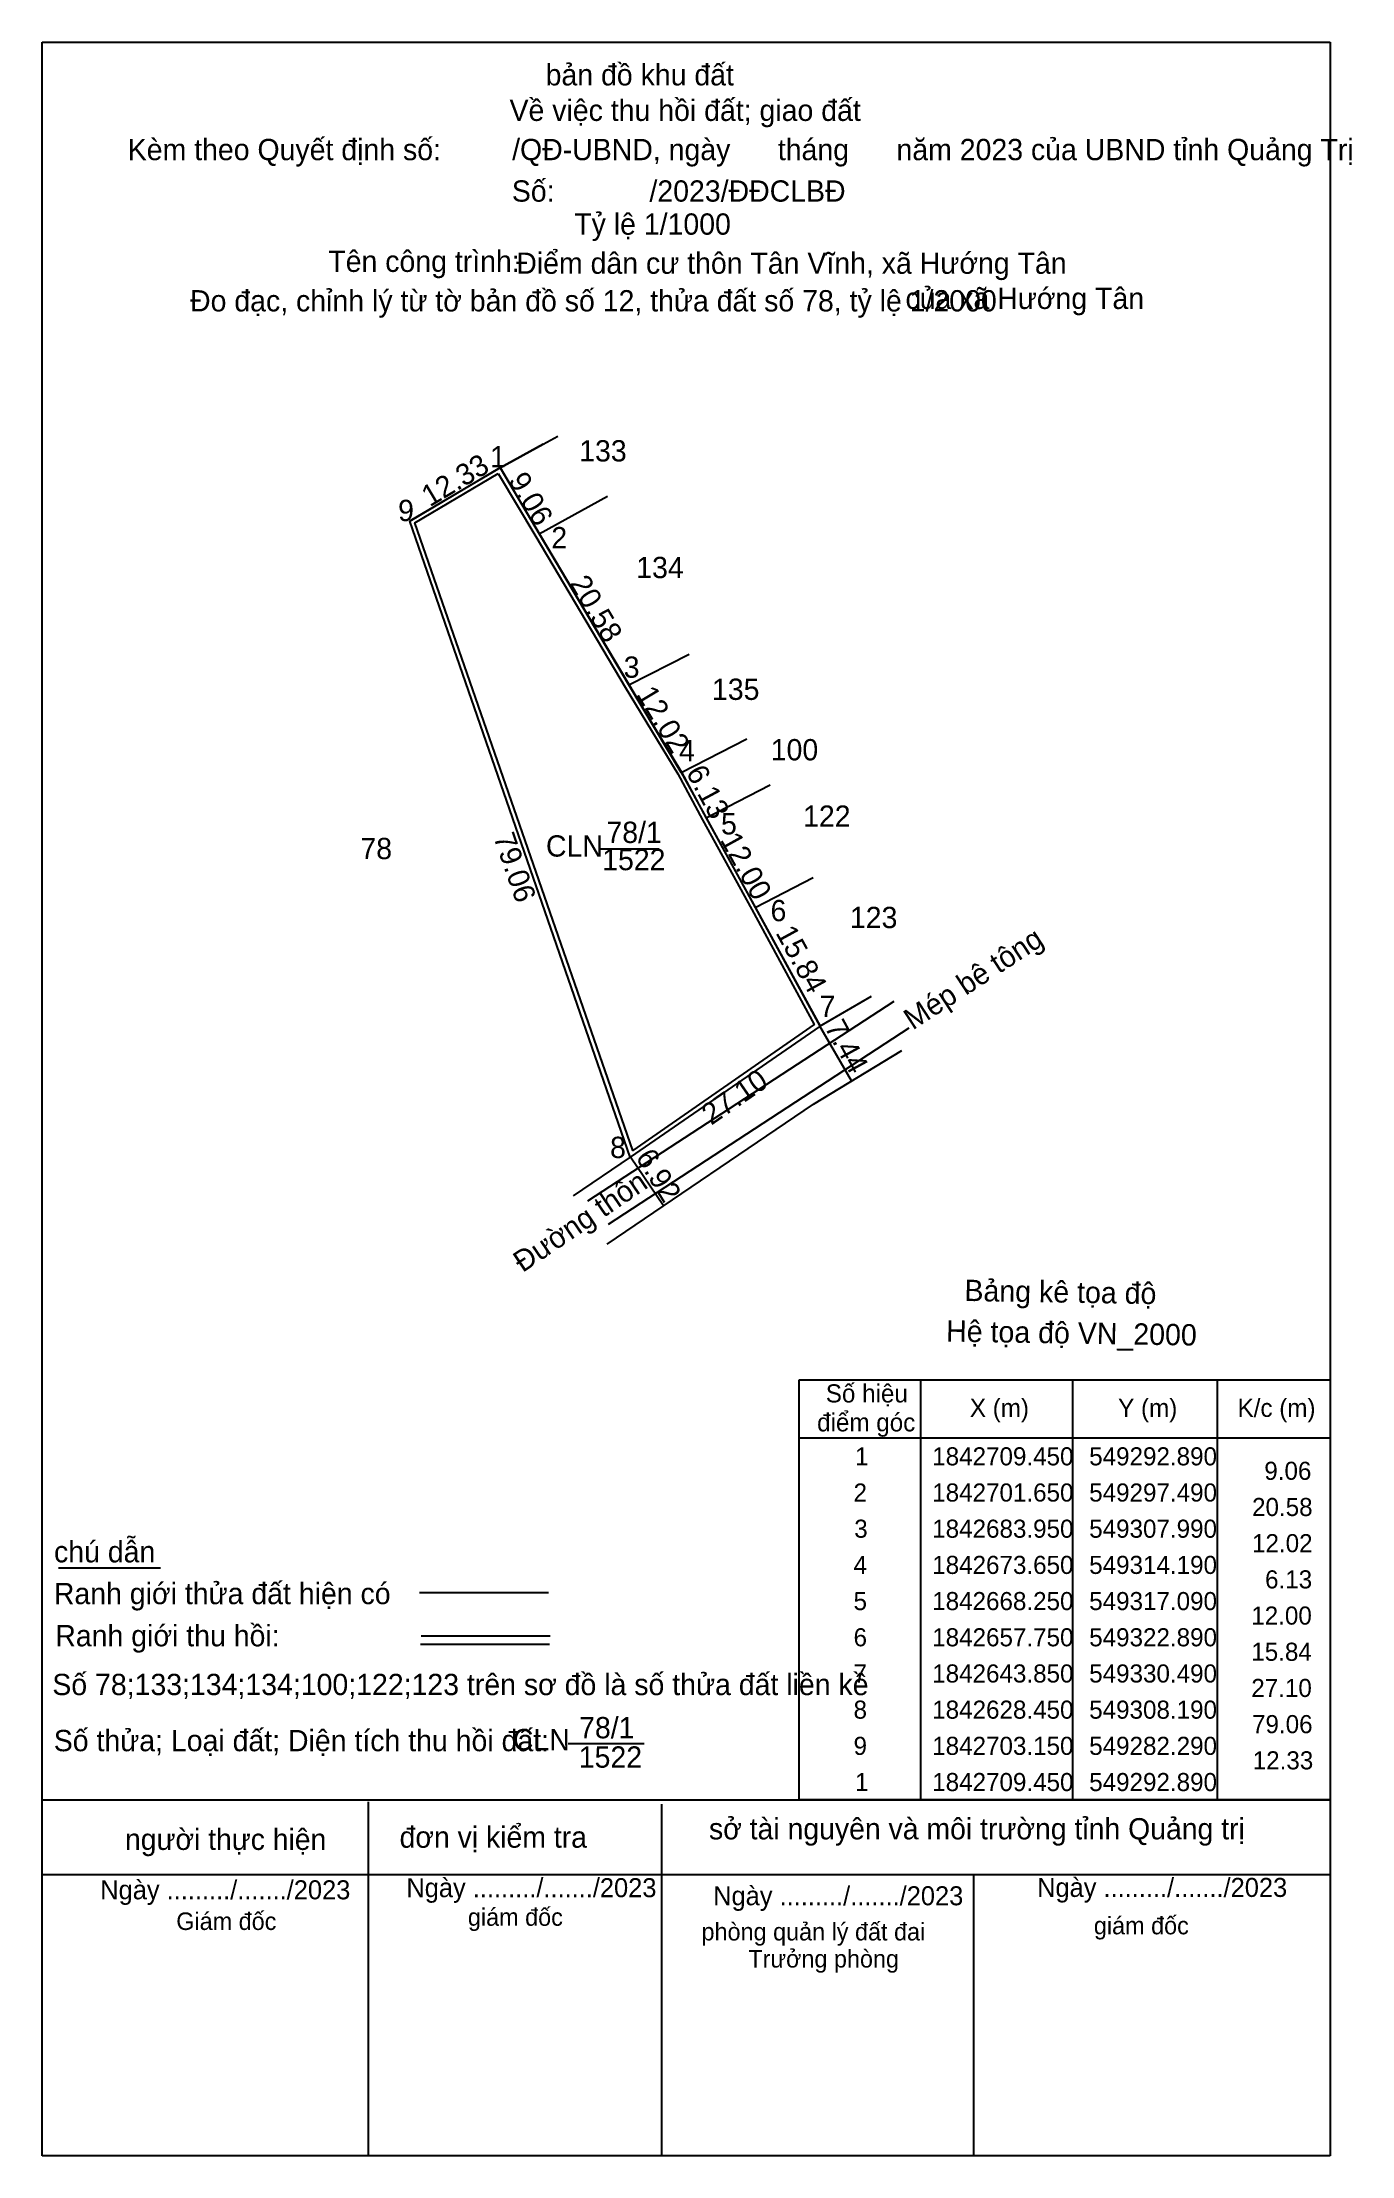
# Model space of a CAD drawing. Extents: x 549239 to 549393, y 1842511 to 1842759.
import ezdxf

# ---------------------------------------------------------------- set-up
doc = ezdxf.new("R2010")
doc.units = 0
for name, color, linetype in [('Level 1', 7, 'Continuous'), ('Level 10', 7, 'Continuous'), ('Level 17', 7, 'Continuous'), ('Level 2', 7, 'Continuous'), ('Level 23', 7, 'Continuous'), ('Level 3', 7, 'Continuous'), ('Level 30', 7, 'Continuous'), ('Level 49', 7, 'Continuous'), ('Level 5', 7, 'Continuous'), ('Level 6', 7, 'Continuous'), ('Level 63', 7, 'Continuous')]:
    doc.layers.add(name, color=color, linetype=linetype)

msp = doc.modelspace()

# ---------------------------------------------------------------- linework, layer by layer
at = {"layer": 'Level 1'}
for points in [[(549292.89, 1842709.45), (549297.49, 1842701.65), (549307.99, 1842683.95), (549314.19, 1842673.65), (549317.09, 1842668.25), (549322.89, 1842657.75), (549330.49, 1842643.85), (549308.19, 1842628.45), (549282.29, 1842703.15)], [(549292.69, 1842708.75), (549297.09, 1842701.35), (549307.59, 1842683.65), (549313.79, 1842673.45), (549316.69, 1842668.05), (549322.49, 1842657.55), (549329.79, 1842644.05), (549308.49, 1842629.25), (549282.89, 1842702.95)]]:
    msp.add_lwpolyline(points, close=True, dxfattribs=at)
at = {"layer": 'Level 10'}
for p, q in [((549297.96, 1842712.18), (549299.69, 1842713.13)), ((549292.9, 1842709.41), (549297.96, 1842712.18)), ((549292.9, 1842709.41), (549297.5, 1842701.67)), ((549297.5, 1842701.67), (549305.5, 1842706.08)), ((549297.5, 1842701.67), (549308.04, 1842683.93)), ((549308.04, 1842683.93), (549315.11, 1842687.52)), ((549314.18, 1842673.62), (549308.04, 1842683.93)), ((549314.18, 1842673.62), (549321.88, 1842677.56)), ((549314.18, 1842673.62), (549317.1, 1842668.29)), ((549317.1, 1842668.29), (549324.61, 1842672.16)), ((549317.1, 1842668.29), (549322.86, 1842657.76)), ((549322.86, 1842657.76), (549329.67, 1842661.29)), ((549322.86, 1842657.76), (549330.47, 1842643.85))]:
    msp.add_line(p, q, dxfattribs=at)
msp.add_lwpolyline([(549292.9, 1842709.41), (549282.33, 1842703.19)], dxfattribs=at)
at = {"layer": 'Level 17'}
msp.add_line((549241.02, 1842580.21), (549253.01, 1842580.21), dxfattribs=at)
at = {"layer": 'Level 2'}
for p, q in [((549334.19, 1842637.41), (549330.47, 1842643.85)), ((549312.09, 1842622.72), (549308.2, 1842628.45))]:
    msp.add_line(p, q, dxfattribs=at)
at = {"layer": 'Level 23'}
for p, q in [((549330.47, 1842643.85), (549336.52, 1842647.35)), ((549329.7, 1842634.69), (549340.08, 1842640.98)), ((549305.47, 1842618.22), (549329.7, 1842634.69)), ((549301.54, 1842623.92), (549308.2, 1842628.45))]:
    msp.add_line(p, q, dxfattribs=at)
at = {"layer": 'Level 3'}
msp.add_line((549304.59, 1842664.65), (549311.59, 1842664.65), dxfattribs=at)
at = {"layer": 'Level 30'}
for p, q in [((549303.22, 1842623.33), (549339.2, 1842646.76)), ((549305.65, 1842620.57), (549340.94, 1842643.65)), ((549283.63, 1842572.24), (549298.78, 1842572.24))]:
    msp.add_line(p, q, dxfattribs=at)
at = {"layer": 'Level 49'}
msp.add_lwpolyline([(549297.96, 1842712.18), (549292.9, 1842709.41), (549314.18, 1842673.62)], dxfattribs=at)
at = {"layer": 'Level 5'}
for p, q in [((549239.12, 1842552.99), (549390.41, 1842552.99)), ((549277.44, 1842511.19), (549277.44, 1842552.73)), ((549311.91, 1842511.19), (549311.91, 1842552.49)), ((549239.12, 1842544.23), (549390.41, 1842544.23)), ((549348.54, 1842511.19), (549348.54, 1842544.23))]:
    msp.add_line(p, q, dxfattribs=at)
at = {"layer": 'Level 6'}
for p, q in [((549283.45, 1842577.32), (549298.6, 1842577.32)), ((549283.53, 1842571.26), (549298.69, 1842571.26))]:
    msp.add_line(p, q, dxfattribs=at)
at = {"layer": 'Level 63'}
for p, q in [((549239.12, 1842759.38), (549390.41, 1842759.38)), ((549390.41, 1842759.38), (549390.41, 1842511.19)), ((549342.3, 1842602.29), (549342.3, 1842552.99)), ((549360.15, 1842602.29), (549360.15, 1842552.99)), ((549377.15, 1842602.29), (549377.15, 1842552.99)), ((549328.02, 1842595.49), (549390.41, 1842595.49)), ((549239.12, 1842511.19), (549239.12, 1842572.67)), ((549300.88, 1842559.6), (549309.83, 1842559.6)), ((549390.41, 1842511.19), (549239.12, 1842511.19))]:
    msp.add_line(p, q, dxfattribs=at)
msp.add_lwpolyline([(549239.12, 1842572.67), (549239.12, 1842759.38)], dxfattribs=at)
msp.add_lwpolyline([(549328.02, 1842602.29), (549390.41, 1842602.29), (549390.41, 1842552.99), (549328.02, 1842552.99)], close=True, dxfattribs=at)

# ---------------------------------------------------------------- texts
at = {"layer": 'Level 1'}
for s, p in [('78', (549276.49, 1842663.45)), ('CLN', (549298.29, 1842663.75)), ('78/1', (549305.39, 1842665.35)), ('1522', (549304.89, 1842662.15))]:
    msp.add_text(s, height=2.5, dxfattribs=at).set_placement(p)
at = {"layer": 'Level 3'}
for s, p in [('133', (549302.19, 1842710.15)), ('134', (549308.89, 1842696.45)), ('135 ', (549317.79, 1842682.15)), ('100', (549324.69, 1842675.05)), ('122', (549328.49, 1842667.25)), ('123', (549333.99, 1842655.35))]:
    msp.add_text(s, height=2.5, dxfattribs=at).set_placement(p)
msp.add_text('Đường thôn', height=2.5, rotation=34.2013, dxfattribs=at).set_placement((549295.55, 1842614.84))
at = {"layer": 'Level 30'}
msp.add_text('Mép bê tông', height=2.5, rotation=33.1728, dxfattribs=at).set_placement((549341.38, 1842643.32))
at = {"layer": 'Level 5'}
for s, height, p in [('bản đồ khu đất', 2.5, (549298.25, 1842754.31)), ('Về việc thu hồi đất; giao đất ', 2.5, (549294.01, 1842750.14)), ('Kèm theo Quyết định số:         /QĐ-UBND, ngày      tháng      năm 2023 của UBND tỉnh Quảng Trị', 2.5, (549249.16, 1842745.53)), ('Số:            /2023/ĐĐCLBĐ', 2.5, (549294.28, 1842740.66)), ('Tỷ lệ 1/1000', 2.5, (549301.61, 1842736.78)), ('Tên công trình:', 2.5, (549272.72, 1842732.41)), ('Điểm dân cư thôn Tân Vĩnh, xã Hướng Tân', 2.5, (549294.8, 1842732.19)), ('Đo đạc, chỉnh lý từ tờ bản đồ số 12, thửa đất số 78, tỷ lệ 1/2000 ', 2.5, (549256.48, 1842727.77)), ('của xã Hướng Tân', 2.5, (549340.52, 1842728.06)), ('người thực hiện', 2.4866, (549248.84, 1842547.1)), ('đơn vị kiểm tra', 2.4934, (549281.09, 1842547.36)), ('sở tài nguyên và môi trường tỉnh Quảng trị', 2.4934, (549317.44, 1842548.34)), ('Ngày ........./......./2023', 2.2331, (549245.93, 1842541.3)), ('Ngày ........./......./2023', 2.2331, (549281.89, 1842541.55)), ('Ngày ........./......./2023', 2.2331, (549317.93, 1842540.6)), ('Ngày ........./......./2023', 2.2331, (549355.98, 1842541.58)), ('Giám đốc', 2.055, (549254.86, 1842537.7)), ('giám đốc', 2.055, (549289.12, 1842538.19)), ('giám đốc', 2.055, (549362.65, 1842537.19)), ('phòng quản lý đất đai', 2.055, (549316.56, 1842536.47)), ('Trưởng phòng', 2.055, (549322.06, 1842533.29))]:
    msp.add_text(s, height=height, dxfattribs=at).set_placement(p)
at = {"layer": 'Level 6'}
for s, p in [('chú dẫn', (549240.5, 1842580.87)), ('Ranh giới thửa đất hiện có ', (549240.48, 1842575.96)), ('Ranh giới thu hồi:', (549240.65, 1842571.01)), ('Số 78;133;134;134;100;122;123 trên sơ đồ là số thửa đất liền kề', (549240.3, 1842565.28)), ('Số thửa; Loại đất; Diện tích thu hồi đất:', (549240.47, 1842558.69))]:
    msp.add_text(s, height=2.5, dxfattribs=at).set_placement(p)
at = {"layer": 'Level 63'}
for s, height, rotation, p in [('12.33', 2.5, 30.7247, (549284.64, 1842704.76)), ('9.06', 2.5, 300.5297, (549293.79, 1842707.95)), ('20.58', 2.5, 300.6773, (549300.99, 1842695.85)), ('12.02', 2.5, 301.0455, (549308.85, 1842682.83)), ('6.13', 2.5, 298.2374, (549314.68, 1842673.65)), ('79.06', 2.5, 289.1225, (549292.09, 1842666.05)), ('12.00', 2.5, 298.9154, (549318.69, 1842665.73)), ('15.84', 2.5, 298.6682, (549325.21, 1842654.81)), ('7.44', 2.5, 298.6682, (549330.96, 1842643.73)), ('27.10', 2.5, 34.6283, (549317.7, 1842632.14)), ('6.92', 2.5, 301.8078, (549308.75, 1842628.45)), ('Bảng kê tọa độ', 2.5065, 359.069, (549347.43, 1842611.56)), ('Hệ tọa độ VN_2000', 2.5065, 359.069, (549345.28, 1842606.8))]:
    msp.add_text(s, height=height, rotation=rotation, dxfattribs=at).set_placement(p)
for s, height, p in [(' 1', 2.5, (549290.79, 1842709.45)), (' 9', 2.5, (549279.99, 1842703.15)), (' 2', 2.5, (549297.99, 1842699.95)), (' 3', 2.5, (549306.49, 1842684.75)), (' 4', 2.5, (549312.99, 1842674.95)), (' 5', 2.5, (549317.92, 1842666.35)), (' 6', 2.5, (549323.74, 1842656.16)), (' 7', 2.5, (549329.49, 1842644.9)), ('D', 0.0096, (549330.49, 1842643.85)), ('D', 0.0096, (549330.49, 1842643.85)), ('D', 0.0096, (549330.49, 1842643.85)), ('D', 0.0096, (549340.09, 1842640.95)), ('D', 0.0096, (549340.09, 1842640.95)), ('D', 0.0096, (549340.09, 1842640.95)), ('D', 0.0096, (549340.09, 1842640.95)), ('D', 0.0096, (549340.09, 1842640.95)), (' 8', 2.5, (549304.89, 1842628.35)), ('Số hiệu', 2.125, (549331.16, 1842599.65)), ('X (m)', 2.125, (549348.08, 1842597.95)), ('Y (m)', 2.125, (549365.5, 1842597.95)), ('K/c (m)', 2.125, (549379.53, 1842597.95)), ('điểm góc', 2.125, (549330.14, 1842596.25)), (' 1', 2.125, (549333.8, 1842592.26)), ('1842709.450', 2.1252, (549343.66, 1842592.26)), ('549292.890', 2.125, (549362.1, 1842592.26)), ('9.06', 2.125, (549382.67, 1842590.56)), (' 2', 2.125, (549333.63, 1842588.01)), ('1842701.650', 2.1252, (549343.66, 1842588.01)), ('549297.490', 2.125, (549362.1, 1842588.01)), ('20.58', 2.125, (549381.23, 1842586.31)), (' 3', 2.125, (549333.71, 1842583.76)), ('1842683.950', 2.1252, (549343.66, 1842583.76)), ('549307.990', 2.125, (549362.1, 1842583.76)), ('12.02', 2.125, (549381.23, 1842582.06)), (' 4', 2.125, (549333.63, 1842579.51)), ('1842673.650', 2.1252, (549343.66, 1842579.51)), ('549314.190', 2.125, (549362.1, 1842579.51)), ('6.13', 2.125, (549382.76, 1842577.81)), (' 5', 2.125, (549333.63, 1842575.26)), ('1842668.250', 2.1252, (549343.66, 1842575.26)), ('549317.090', 2.125, (549362.1, 1842575.26)), ('12.00', 2.125, (549381.14, 1842573.56)), (' 6', 2.125, (549333.63, 1842571.01)), ('1842657.750', 2.1252, (549343.66, 1842571.01)), ('549322.890', 2.125, (549362.1, 1842571.01)), ('15.84', 2.125, (549381.14, 1842569.31)), (' 7', 2.125, (549333.63, 1842566.76)), ('1842643.850', 2.1252, (549343.66, 1842566.76)), ('549330.490', 2.125, (549362.1, 1842566.76)), ('27.10', 2.125, (549381.14, 1842565.06)), (' 8', 2.125, (549333.63, 1842562.51)), ('1842628.450', 2.1252, (549343.66, 1842562.51)), ('549308.190', 2.125, (549362.1, 1842562.51)), ('78/1', 2.5, (549302.18, 1842560.21)), ('79.06', 2.125, (549381.23, 1842560.81)), ('CLN', 2.5, (549294.4, 1842558.8)), ('1522', 2.5, (549302.14, 1842556.76)), (' 9', 2.125, (549333.63, 1842558.26)), ('1842703.150', 2.1252, (549343.66, 1842558.26)), ('549282.290', 2.125, (549362.1, 1842558.26)), ('12.33', 2.125, (549381.31, 1842556.56)), (' 1', 2.125, (549333.8, 1842554.01)), ('1842709.450', 2.1252, (549343.66, 1842554.01)), ('549292.890', 2.125, (549362.1, 1842554.01))]:
    msp.add_text(s, height=height, dxfattribs=at).set_placement(p)

doc.saveas('drawing.dxf')
